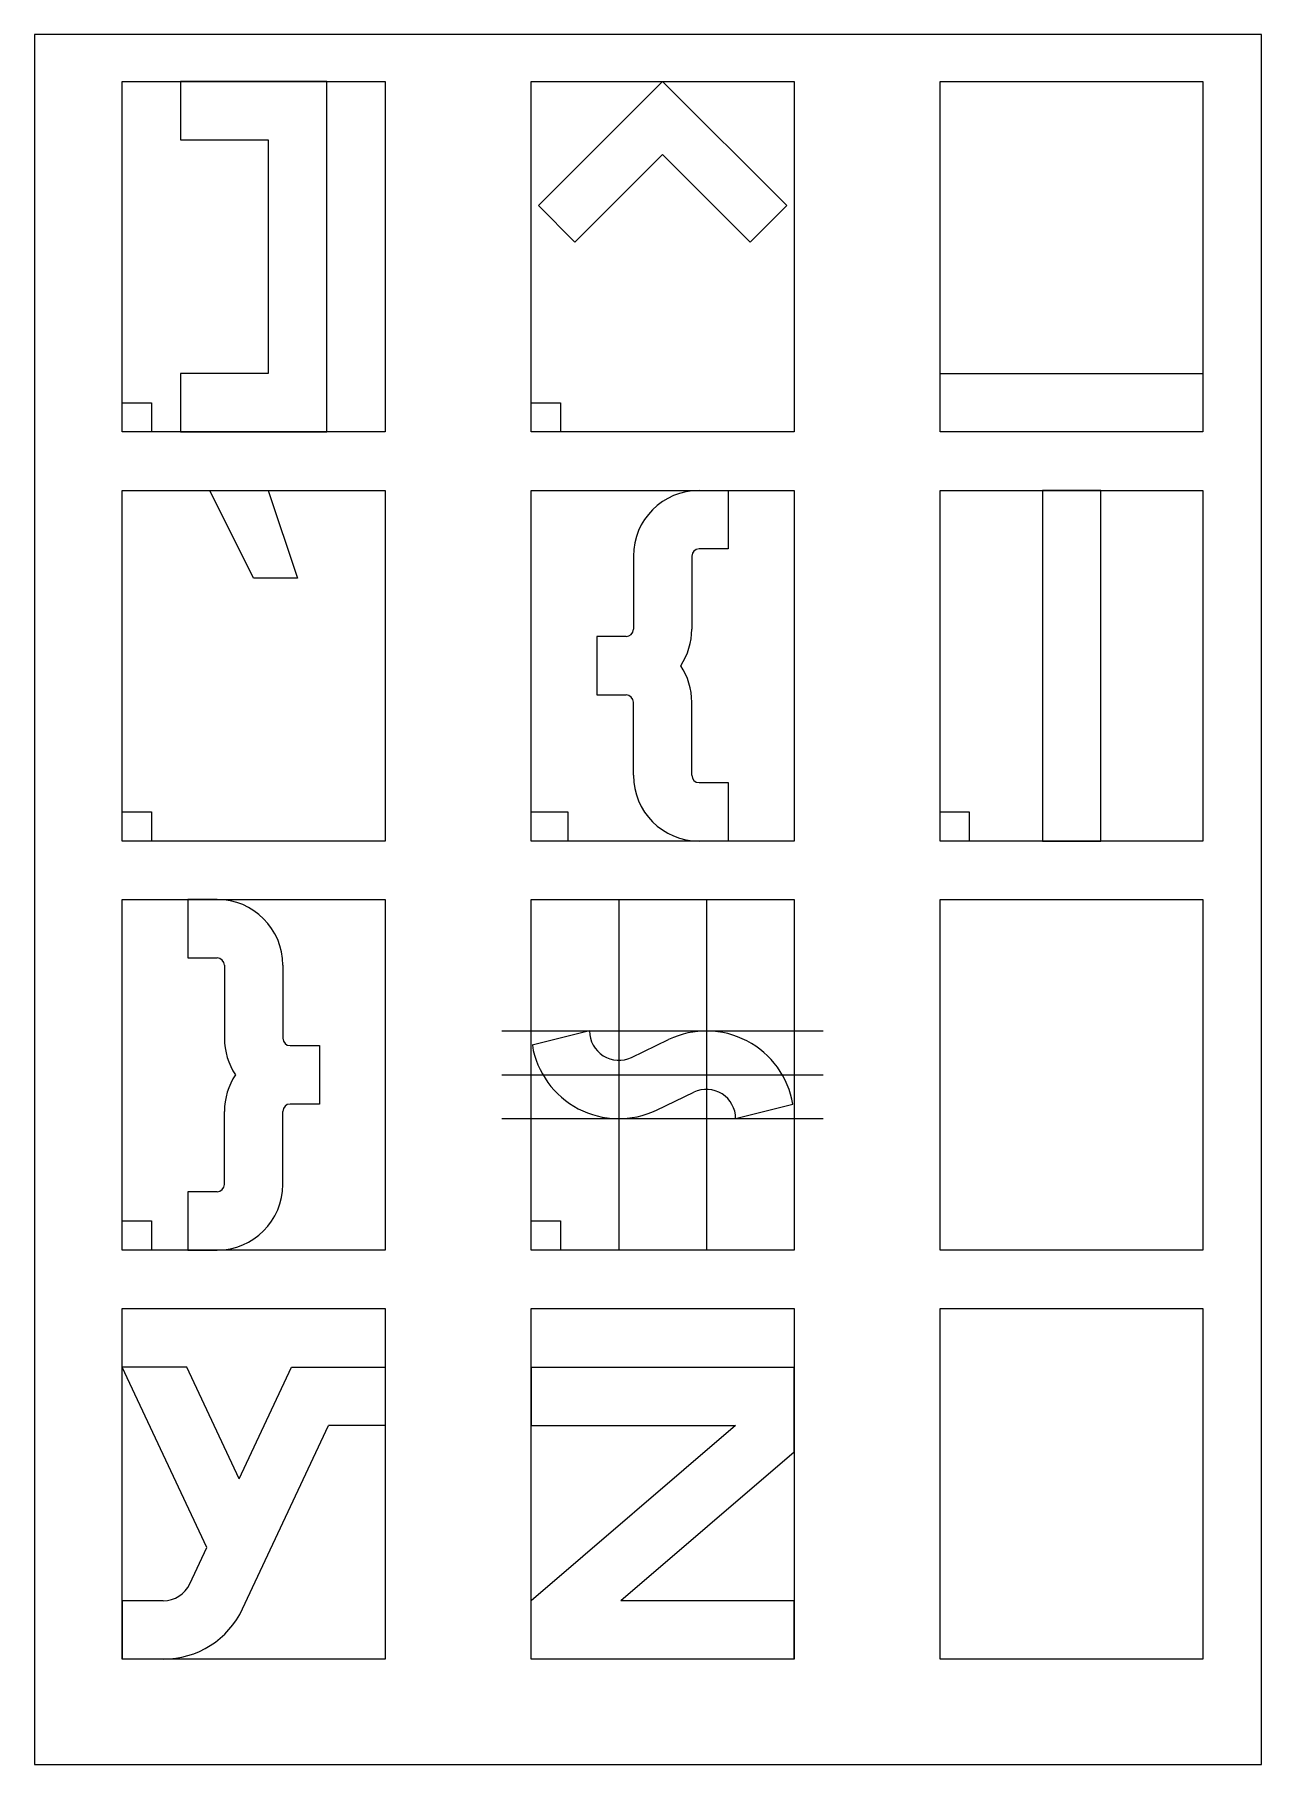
# Model space of a CAD drawing. Units: millimetres on the paper. Extents: x -105 to 105, y -148 to 148.
import ezdxf

# ---------------------------------------------------------------- set-up
doc = ezdxf.new("R2010")
doc.units = ezdxf.units.MM
for name, color, linetype in [('0-0', 7, 'Continuous'), ('0-1', 7, 'Continuous'), ('0-2', 7, 'Continuous'), ('0-3', 7, 'Continuous')]:
    doc.layers.add(name, color=color, linetype=linetype)

msp = doc.modelspace()

# ---------------------------------------------------------------- linework, layer by layer
at = {"layer": '0-0'}
msp.add_lwpolyline([(-105, -148), (105, -148), (105, 148), (-105, 148)], close=True, dxfattribs=at)
at = {"layer": '0-1'}
for p, q in [((-90, 80), (-90, 140)), ((-20, 80), (-20, 140)), ((50, 80), (50, 140)), ((-90, 10), (-90, 70)), ((-20, 10), (-20, 70)), ((50, 10), (50, 70)), ((-90, -60), (-90, 0)), ((-20, -60), (-20, 0)), ((50, -60), (50, 0)), ((-90, -130), (-90, -70)), ((-20, -130), (-20, -70)), ((50, -130), (50, -70))]:
    msp.add_line(p, q, dxfattribs=at)
for points in [[(-90, 140), (-45, 140), (-45, 80), (-90, 80)], [(-20, 140), (25, 140), (25, 80), (-20, 80)], [(50, 140), (95, 140), (95, 80), (50, 80)], [(-90, 70), (-45, 70), (-45, 10), (-90, 10)], [(-20, 70), (25, 70), (25, 10), (-20, 10)], [(50, 70), (95, 70), (95, 10), (50, 10)], [(-90, 0), (-45, 0), (-45, -60), (-90, -60)], [(-20, 0), (25, 0), (25, -60), (-20, -60)], [(50, 0), (95, 0), (95, -60), (50, -60)], [(-90, -70), (-45, -70), (-45, -130), (-90, -130)], [(-20, -70), (25, -70), (25, -130), (-20, -130)], [(50, -70), (95, -70), (95, -130), (50, -130)]]:
    msp.add_lwpolyline(points, dxfattribs=at)
at = {"layer": '0-2'}
for p, q in [((-5, 0), (-5, -60)), ((10, 0), (10, -60)), ((-25, -22.5), (30, -22.5)), ((-25, -30), (30, -30)), ((-25, -37.5), (30, -37.5))]:
    msp.add_line(p, q, dxfattribs=at)
at = {"layer": '0-3'}
for p, q in [((-80, 140), (-80, 130)), ((-55, 140), (-80, 140)), ((-55, 80), (-55, 140)), ((2.5, 140), (-18.75, 118.75)), ((2.5, 140), (23.75, 118.75)), ((-80, 130), (-65, 130)), ((-65, 130), (-65, 90)), ((2.5, 127.5), (-12.5, 112.5)), ((2.5, 127.5), (17.5, 112.5)), ((-18.75, 118.75), (-12.5, 112.5)), ((23.75, 118.75), (17.5, 112.5)), ((-80, 90), (-80, 80)), ((-65, 90), (-80, 90)), ((-80, 80), (-55, 80)), ((-2.5, 58.75), (-2.5, 46.25)), ((7.5, 58.75), (7.5, 46.25)), ((-2.5, 21.25), (-2.5, 33.75)), ((7.5, 21.25), (7.5, 33.75)), ((8.75, 20), (13.75, 20)), ((-72.5, -11.25), (-72.5, -23.75)), ((-62.5, -11.25), (-62.5, -23.75)), ((-10, -22.5), (-19.799, -24.95)), ((-2.845, -27.012), (3.536, -23.964)), ((1.464, -36.036), (7.845, -32.988)), ((15, -37.5), (24.799, -35.05)), ((-72.5, -48.75), (-72.5, -36.25)), ((-62.5, -48.75), (-62.5, -36.25)), ((-73.75, -50), (-78.75, -50)), ((-78.956, -80), (-90, -80)), ((-75.522, -110.886), (-90, -80)), ((-70, -99.106), (-78.956, -80)), ((-70, -99.106), (-61.044, -80)), ((-20, -80), (25, -80)), ((-20, -80), (-20, -90)), ((25, -94.599), (25, -80)), ((-69.391, -121.367), (-54.688, -90)), ((-45, -90), (-54.688, -90)), ((15, -90), (-20, -120)), ((-20, -90), (15, -90)), ((25, -94.599), (-4.634, -120)), ((-78.445, -117.122), (-75.522, -110.886)), ((-90, -120), (-90, -130)), ((-82.972, -120), (-90, -120)), ((25, -120), (-4.634, -120)), ((25, -130), (25, -120)), ((-82.972, -130), (-90, -130))]:
    msp.add_line(p, q, dxfattribs=at)
for points in [[(50, 90), (95, 90), (95, 80), (50, 80)], [(-90, 85), (-85, 85), (-85, 80), (-90, 80)], [(-20, 85), (-15, 85), (-15, 80), (-20, 80)], [(-75, 70), (-65, 70), (-60, 55), (-67.5, 55)], [(67.5, 70), (67.5, 10), (77.5, 10), (77.5, 70)], [(-90, 15), (-85, 15), (-85, 10), (-90, 10)], [(-20, 15), (-13.75, 15), (-13.75, 10), (-20, 10)], [(50, 15), (55, 15), (55, 10), (50, 10)], [(-90, -55), (-85, -55), (-85, -60), (-90, -60)], [(-20, -55), (-15, -55), (-15, -60), (-20, -60)]]:
    msp.add_lwpolyline(points, close=True, dxfattribs=at)
for points in [[(8.75, 70), (13.75, 70), (13.75, 60), (8.75, 60)], [(-3.75, 45), (-8.75, 45), (-8.75, 35), (-3.75, 35)], [(13.75, 20), (13.75, 10), (8.75, 10)], [(-73.75, 0), (-78.75, 0), (-78.75, -10), (-73.75, -10)], [(-61.25, -25), (-56.25, -25), (-56.25, -35), (-61.25, -35)], [(-78.75, -50), (-78.75, -60), (-73.75, -60)], [(-61.044, -80), (-45, -80), (-45, -90)], [(25, -130), (-20, -130), (-20, -120)]]:
    msp.add_lwpolyline(points, dxfattribs=at)
for centre, radius, start, end in [((8.75, 58.75), 11.25, 90, 180), ((8.75, 58.75), 1.25, 90, 180), ((-3.75, 46.25), 1.25, 270, 0), ((-3.75, 46.25), 11.25, 326.25101, 0), ((-3.75, 33.75), 11.25, 0, 33.74899), ((-3.75, 33.75), 1.25, 0, 90), ((8.75, 21.25), 11.25, 180, 270), ((8.75, 21.25), 1.25, 180, 270), ((-73.75, -11.25), 11.25, 0, 90), ((-73.75, -11.25), 1.25, 0, 90), ((-5, -22.5), 5, 180, 295.52878), ((10, -37.5), 15, 9.39909, 115.52878), ((-61.25, -23.75), 11.25, 180, 213.74899), ((-61.25, -23.75), 1.25, 180, 270), ((-5, -22.5), 15, 189.39909, 295.52878), ((-61.25, -36.25), 11.25, 146.25101, 180), ((10, -37.5), 5, 0, 115.52878), ((-61.25, -36.25), 1.25, 90, 180), ((-73.75, -48.75), 1.25, 270, 0), ((-73.75, -48.75), 11.25, 270, 0), ((-82.972, -115), 5, 270, 334.88517), ((-82.972, -115), 15, 270, 334.88517)]:
    msp.add_arc(centre, radius, start, end, dxfattribs=at)

doc.saveas('drawing.dxf')
